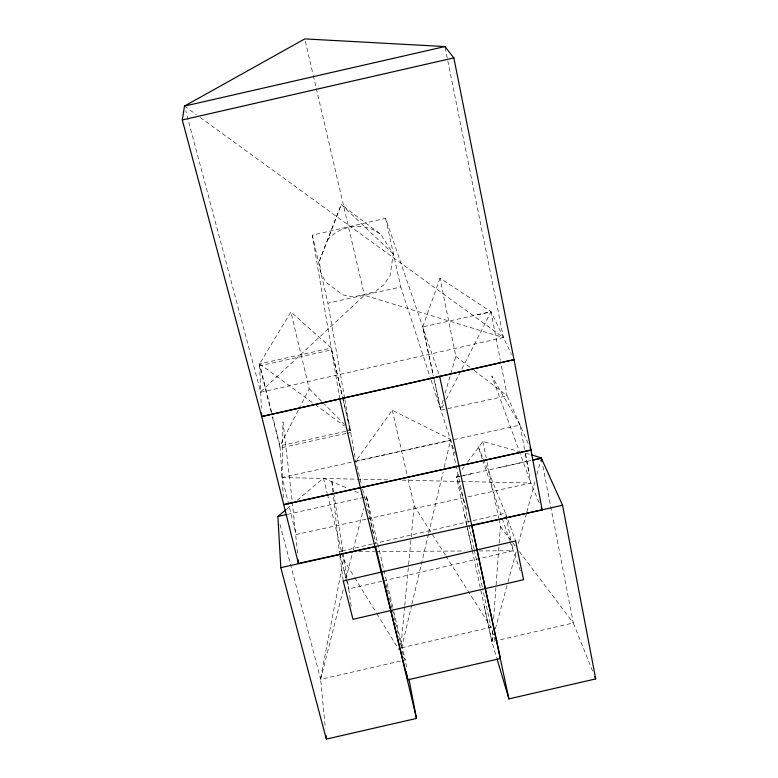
<?xml version="1.0" encoding="UTF-8"?>
<svg xmlns="http://www.w3.org/2000/svg" width="778" height="778" viewBox="0 0 778 778"><rect width="100%" height="100%" fill="white"/><g stroke="black" fill="none" stroke-linecap="round" stroke-linejoin="round"><path stroke-width="0.58" stroke-dasharray="3.89 2.92" d="M282.054 476.982L282.968 421.832L292.168 500.653M393.24 253.9L341.231 204.517L380.948 234.557L393.24 253.9L390.118 275.509L383.943 284.787L375.084 291.769L353.504 296.963L342.631 294.804L325.554 281.908L320.808 272.31L319.33 261.194L341.25 204.526M492.756 630.598L491.9 641.665L496.665 657.692M493.631 618.588L496.014 586.204M496.101 585.007L499.087 544.357M499.175 543.161L500.4 526.424L498.961 519.441M404.657 606.743L401.069 644.943M404.764 605.537L408.499 565.781M408.615 564.585L411.095 538.152M411.212 536.956L414.139 505.729L407.39 476.214M327.47 494.341L343.516 559.392L320.575 678.426L325.321 728.344M403.004 654.901L401.643 647.782L411.659 605.303M411.941 604.117L428.357 534.496M428.629 533.319L443.1 471.954M444.209 467.228L450.608 440.095L449.198 438.666L392.297 410.23L355.74 461.218L450.608 440.095L474.133 549.064M343.195 589.821L320.701 679.33L405.241 659.958L393.162 609.009M345.86 579.221L352.959 550.95M353.251 549.774L363.608 508.549M365.679 500.303L366.574 496.772L363.53 494.973M492.027 641.636L494.108 633.486M495.372 628.809L507.645 583.228M507.956 582.061L516.466 550.503M518.352 543.491L526.531 513.101M526.852 511.934L535.04 481.543M536.927 474.531L541.332 458.164M443.129 400.087L440.513 409.082L433.667 377.398M445.094 393.337L450.433 374.947M450.773 373.79L455.83 356.382L440.017 278.184L491.035 311.754L511.516 354.389M440.017 278.184L422.746 326.925L433.414 376.221M319.33 261.194L341.202 204.633M298.256 410.162L279.992 445.852L283.416 497.531M298.81 409.092L309.216 388.757L290.894 311.959L259.57 363.89L261.359 408.158M528.174 443.518L507.13 395.788L440.863 410.152L443.625 404.745M446.377 399.338L459.613 373.391M461.811 369.064L491.035 311.754L422.746 326.925L433.463 376.153M466.674 524.469L456.482 477.118L459.283 473.345M462.083 469.562L464.184 466.732M467.675 462.006L482.846 441.525L518.79 451.347M260.698 391.781L364.396 295.3L503.434 337.555L445.191 47.75M327.314 240.13C340.336 224.57 365.067 221.749 380.948 234.557M287.111 508.715L291.721 504.844M297.254 500.196L323.483 478.178L348.184 488.535M381.852 581.215L348.739 588.897L351.189 606.451M383.029 580.942L513.11 550.756L511.195 541.352M372.292 543.987L339.305 551.631L339.782 555.142M373.469 543.715L505.418 513.13L507.47 518.702M339.85 399.172L312.309 235.151L385.606 218.297L439.599 376.202M401.643 647.782L490.996 627.243L494.837 639.983M472.285 550.513L491.9 641.665L573.289 622.954L593.011 672.202M466.703 509.405L456.482 477.118L459.886 476.36M461.014 476.107L473.481 473.325M498.99 467.627L531.491 460.372M456.482 477.118L530.722 460.537M344.683 398.385L327.927 303.177L400.777 287.004L430.798 379.236M477.381 314.789L491.035 311.754L500.332 360.282M271.532 411.902L259.57 363.89L331.253 347.98M287.354 514.365L366.574 496.772L392.909 607.929M345.617 431.343L279.992 445.852L272.699 416.58M346.794 431.08L350.304 430.302L331.243 347.912L290.894 311.959M345.977 433.463L280.138 448.021L271.648 413.974M347.144 433.2L350.674 432.422L342.758 398.219M366.068 519.189L296.107 534.544L282.093 477.517L520.025 425.041L524.625 449.587M367.255 518.936L463.299 497.862M468.045 496.821L530.888 483.031L539.815 504.29M342.952 551.612L339.305 551.631L333.344 495.596M358.755 551.534L374.558 551.456M375.774 551.446L464.495 550.999M479.083 550.931L513.11 550.756M282.093 477.517L387.677 479.861M402.245 480.182L460.498 481.475M461.714 481.494L530.888 483.031L524.839 450.754M525.597 453.214L530.139 454.449M354.768 491.288L362.441 494.507M184.493 106.1L196.27 114.638M200.199 117.488L503.434 337.555L260.718 392.248L185.748 110.787M259.57 363.89L314.205 403.879M315.178 404.599L344.45 426.023M348.349 428.873L350.304 430.302L347.844 427.822M455.83 356.382L470.252 367.469M474.103 370.416L507.13 395.788L500.555 361.469M309.216 388.757L322.004 401.691M322.86 402.557L344.566 424.506M500.4 526.424L515.726 546.71M519.373 551.544L573.289 622.954L542.927 466.372M414.139 505.729L445.249 554.909M445.901 555.93L490.996 627.243L482.72 588.849M343.516 559.392L354.204 576.799M354.826 577.83L376.202 612.656M376.834 613.677L398.92 649.669M403.344 656.875L405.241 659.958L407.079 669.508M520.025 425.041L491.842 375.978L530.888 483.031M507.878 519.811L515.658 540.963M520.336 570.819L509.979 541.42M482.272 458.767L478.023 446.105L505.418 513.13L511.136 541.07M482.652 459.915L501.927 517.399M502.306 518.537L509.6 540.272M431.177 380.384L455.256 454.352M280.012 524.518L320.643 679.077M339.898 553.955L346.084 578.414M346.375 579.581L348.739 588.897L347.241 579.328M339.85 553.771L341.211 559.139M344.051 570.352L346.025 578.161M271.357 412.797L259.648 365.835L331.564 349.867L342.485 397.043M323.483 478.178L327.178 493.184M356.898 465.905L361.537 484.752M362.674 489.372L375.988 543.53M386.053 584.424L387.211 589.111M387.502 590.288L389.233 597.329M389.438 598.165L392.122 609.057M392.306 609.835L401.205 646.003M305.346 41.263L313.028 74.328M313.301 75.515L316.053 87.321M316.325 88.498L364.396 295.3M312.309 235.151L327.927 303.177M392.297 410.23L407.118 475.027M385.606 218.297L400.777 287.004M433.725 377.33L440.863 410.152M474.259 549.676L482.467 587.682M464.651 515.055L472.158 549.939M484.286 606.266L491.9 641.665M466.926 525.656L472.032 549.336M482.846 441.525L486.211 457.795M487.174 462.443L498.717 518.274M525.49 454.245L528.739 471.565M366.574 496.772L373.712 535.906M344.897 399.581L356.052 462.968M333.558 491.968L331.681 479.997L333.217 494.39M333.743 493.164L342.933 551.826M343.117 553.022L347.056 578.132M339.937 556.319L343.234 580.933M292.314 501.839L297.741 554.977"/><path stroke-width="1.17" d="M182.295 119.968L184.493 106.1L304.791 38.9L444.948 46.563L453.856 57.893L514.044 359.65L542.169 509.882L298.412 563.398L261.7 416.541L182.295 119.968L453.856 57.893M408.917 679.048L416.493 718.434L326.342 739.1L280.809 567.668L277.892 516.466L286.187 509.493M261.7 416.541L514.044 359.65L261.7 416.541L261.554 412.914M497.006 658.83L508.909 698.887L595.705 678.912L562.562 505.253L541.225 457.921L531.277 454.76M184.493 106.1L444.948 46.563M542.023 461.724L541.332 458.164L532.658 460.109M339.85 399.172L360.399 487.65L407.769 679.826L500.419 658.519L439.599 376.202M533.086 460.012L541.332 458.164M562.562 505.253L471.818 525.539L508.909 698.887M277.892 516.466L286.168 514.628M280.809 567.668L375.657 546.584L416.493 718.434M531.053 450.044L283.882 504.591L531.053 450.044L530.081 447.827M541.225 507.645L542.169 509.882M594.81 676.675L595.705 678.912M406.184 671.511L407.769 679.826M326.001 735.511L326.342 739.1M298.12 559.79L298.412 563.398M515.658 540.963L343.234 580.933L352.979 619.317L523.545 579.727L515.658 540.963"/></g></svg>
